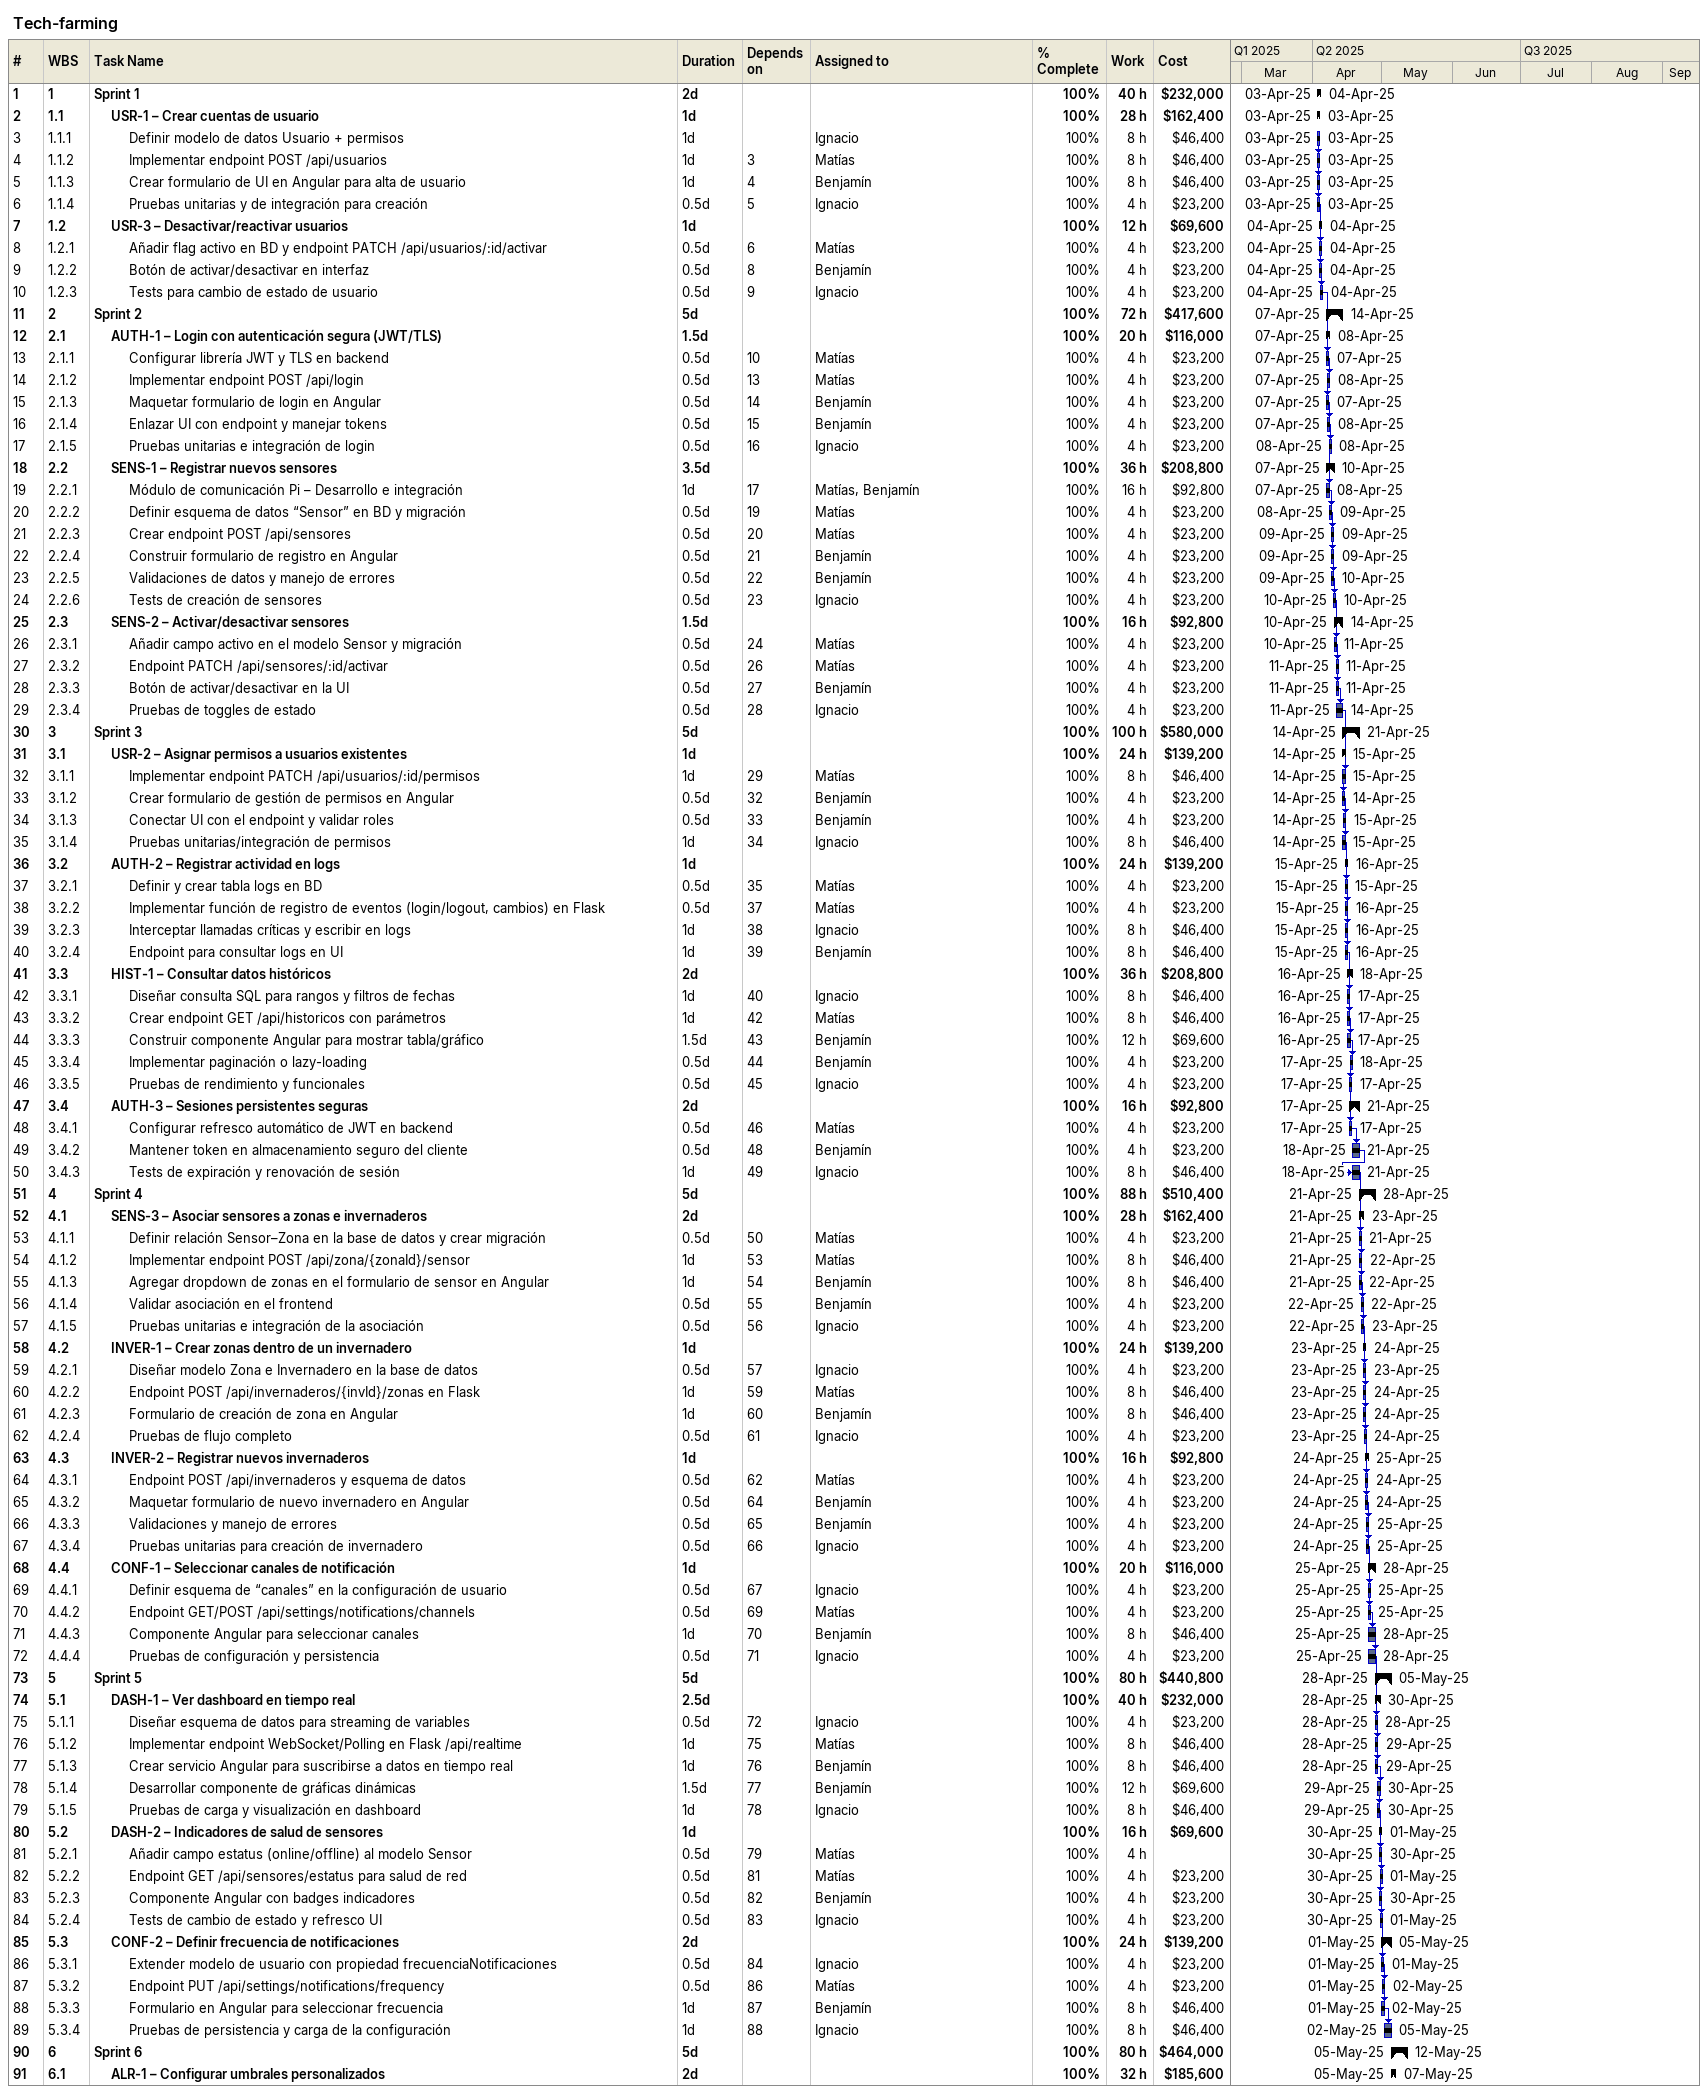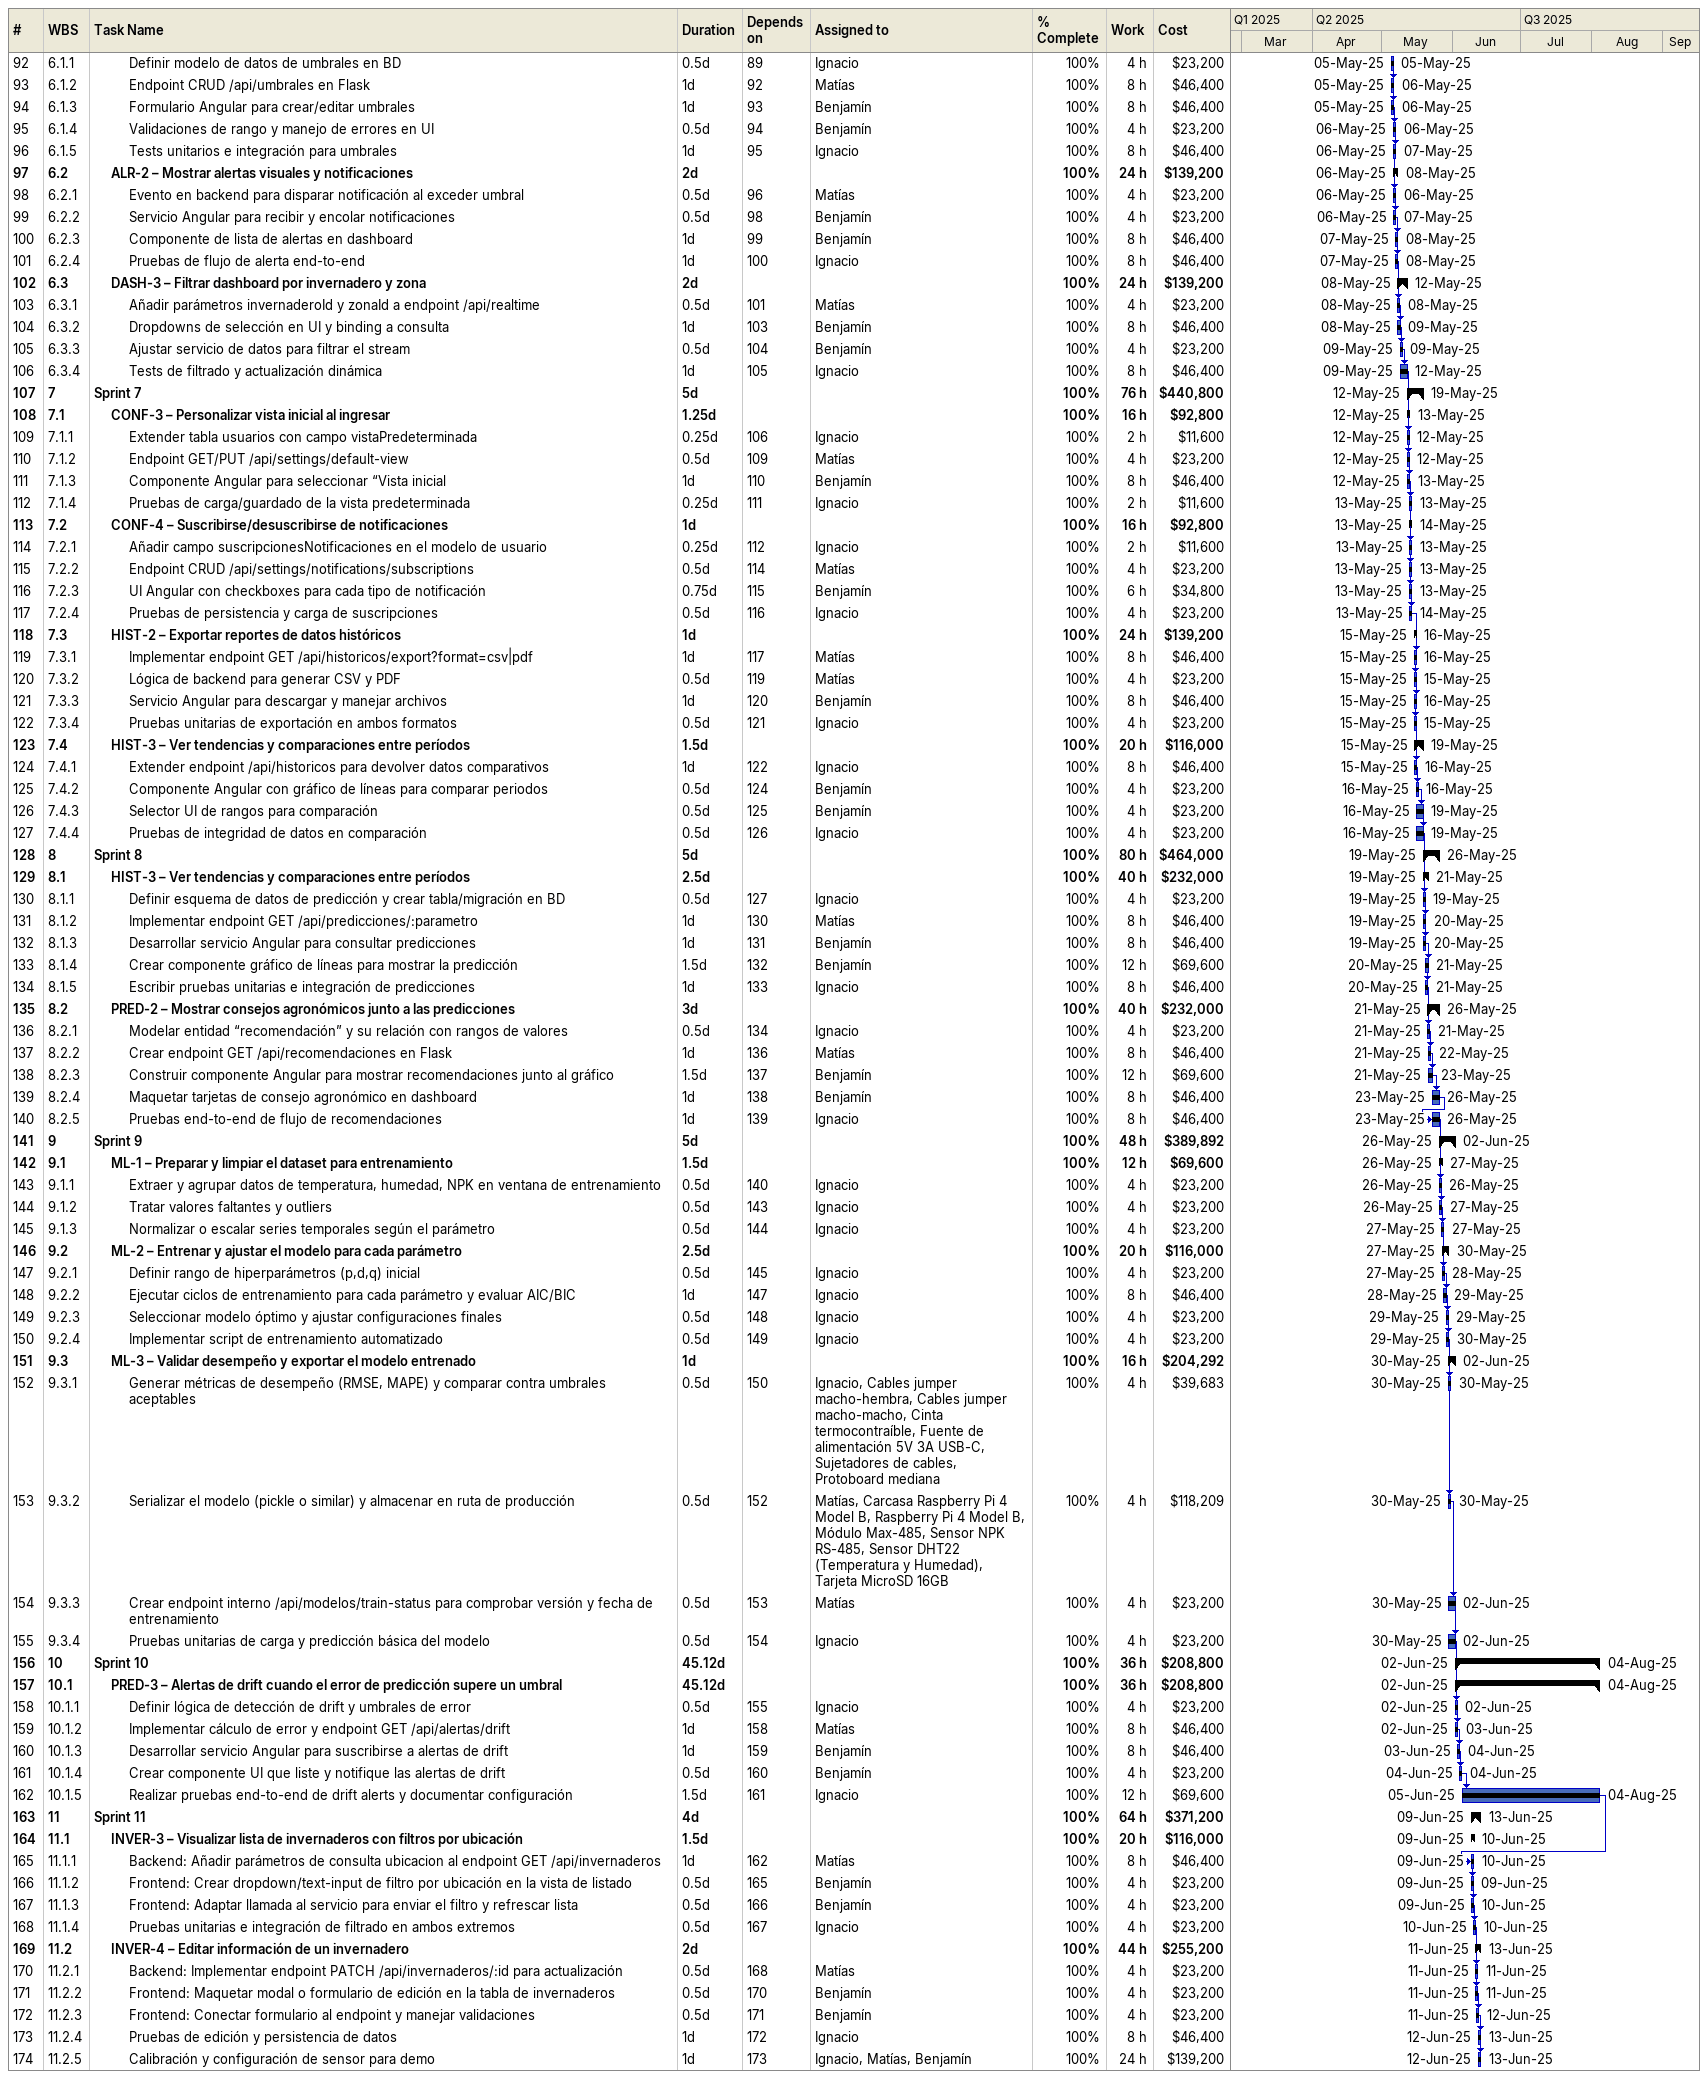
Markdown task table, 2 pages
Tech-farming

| ID | WBS | Task | Duration | Start | Finish | Predecessors | Resources | % complete | Work (h) | Cost ($) |
|---|---|---|---|---|---|---|---|---|---|---|
| 1 | 1 | **Sprint 1** | 2d | 2025-04-03 | 2025-04-04 |  |  | 100 | 40 | 232000 |
| 2 | 1.1 | **USR-1 – Crear cuentas de usuario** | 1d | 2025-04-03 | 2025-04-03 |  |  | 100 | 28 | 162400 |
| 3 | 1.1.1 | Definir modelo de datos Usuario + permisos | 1d | 2025-04-03 | 2025-04-03 |  | Ignacio | 100 | 8 | 46400 |
| 4 | 1.1.2 | Implementar endpoint POST /api/usuarios | 1d | 2025-04-03 | 2025-04-03 | 3 | Matías | 100 | 8 | 46400 |
| 5 | 1.1.3 | Crear formulario de UI en Angular para alta de usuario | 1d | 2025-04-03 | 2025-04-03 | 4 | Benjamín | 100 | 8 | 46400 |
| 6 | 1.1.4 | Pruebas unitarias y de integración para creación | 0.5d | 2025-04-03 | 2025-04-03 | 5 | Ignacio | 100 | 4 | 23200 |
| 7 | 1.2 | **USR-3 – Desactivar/reactivar usuarios** | 1d | 2025-04-04 | 2025-04-04 |  |  | 100 | 12 | 69600 |
| 8 | 1.2.1 | Añadir flag activo en BD y endpoint PATCH /api/usuarios/:id/activar | 0.5d | 2025-04-04 | 2025-04-04 | 6 | Matías | 100 | 4 | 23200 |
| 9 | 1.2.2 | Botón de activar/desactivar en interfaz | 0.5d | 2025-04-04 | 2025-04-04 | 8 | Benjamín | 100 | 4 | 23200 |
| 10 | 1.2.3 | Tests para cambio de estado de usuario | 0.5d | 2025-04-04 | 2025-04-04 | 9 | Ignacio | 100 | 4 | 23200 |
| 11 | 2 | **Sprint 2** | 5d | 2025-04-07 | 2025-04-14 |  |  | 100 | 72 | 417600 |
| 12 | 2.1 | **AUTH-1 – Login con autenticación segura (JWT/TLS)** | 1.5d | 2025-04-07 | 2025-04-08 |  |  | 100 | 20 | 116000 |
| 13 | 2.1.1 | Configurar librería JWT y TLS en backend | 0.5d | 2025-04-07 | 2025-04-07 | 10 | Matías | 100 | 4 | 23200 |
| 14 | 2.1.2 | Implementar endpoint POST /api/login | 0.5d | 2025-04-07 | 2025-04-08 | 13 | Matías | 100 | 4 | 23200 |
| 15 | 2.1.3 | Maquetar formulario de login en Angular | 0.5d | 2025-04-07 | 2025-04-07 | 14 | Benjamín | 100 | 4 | 23200 |
| 16 | 2.1.4 | Enlazar UI con endpoint y manejar tokens | 0.5d | 2025-04-07 | 2025-04-08 | 15 | Benjamín | 100 | 4 | 23200 |
| 17 | 2.1.5 | Pruebas unitarias e integración de login | 0.5d | 2025-04-08 | 2025-04-08 | 16 | Ignacio | 100 | 4 | 23200 |
| 18 | 2.2 | **SENS-1 – Registrar nuevos sensores** | 3.5d | 2025-04-07 | 2025-04-10 |  |  | 100 | 36 | 208800 |
| 19 | 2.2.1 | Módulo de comunicación Pi – Desarrollo e integración | 1d | 2025-04-07 | 2025-04-08 | 17 | Matías, Benjamín | 100 | 16 | 92800 |
| 20 | 2.2.2 | Definir esquema de datos “Sensor” en BD y migración | 0.5d | 2025-04-08 | 2025-04-09 | 19 | Matías | 100 | 4 | 23200 |
| 21 | 2.2.3 | Crear endpoint POST /api/sensores | 0.5d | 2025-04-09 | 2025-04-09 | 20 | Matías | 100 | 4 | 23200 |
| 22 | 2.2.4 | Construir formulario de registro en Angular | 0.5d | 2025-04-09 | 2025-04-09 | 21 | Benjamín | 100 | 4 | 23200 |
| 23 | 2.2.5 | Validaciones de datos y manejo de errores | 0.5d | 2025-04-09 | 2025-04-10 | 22 | Benjamín | 100 | 4 | 23200 |
| 24 | 2.2.6 | Tests de creación de sensores | 0.5d | 2025-04-10 | 2025-04-10 | 23 | Ignacio | 100 | 4 | 23200 |
| 25 | 2.3 | **SENS-2 – Activar/desactivar sensores** | 1.5d | 2025-04-10 | 2025-04-14 |  |  | 100 | 16 | 92800 |
| 26 | 2.3.1 | Añadir campo activo en el modelo Sensor y migración | 0.5d | 2025-04-10 | 2025-04-11 | 24 | Matías | 100 | 4 | 23200 |
| 27 | 2.3.2 | Endpoint PATCH /api/sensores/:id/activar | 0.5d | 2025-04-11 | 2025-04-11 | 26 | Matías | 100 | 4 | 23200 |
| 28 | 2.3.3 | Botón de activar/desactivar en la UI | 0.5d | 2025-04-11 | 2025-04-11 | 27 | Benjamín | 100 | 4 | 23200 |
| 29 | 2.3.4 | Pruebas de toggles de estado | 0.5d | 2025-04-11 | 2025-04-14 | 28 | Ignacio | 100 | 4 | 23200 |
| 30 | 3 | **Sprint 3** | 5d | 2025-04-14 | 2025-04-21 |  |  | 100 | 100 | 580000 |
| 31 | 3.1 | **USR-2 – Asignar permisos a usuarios existentes** | 1d | 2025-04-14 | 2025-04-15 |  |  | 100 | 24 | 139200 |
| 32 | 3.1.1 | Implementar endpoint PATCH /api/usuarios/:id/permisos | 1d | 2025-04-14 | 2025-04-15 | 29 | Matías | 100 | 8 | 46400 |
| 33 | 3.1.2 | Crear formulario de gestión de permisos en Angular | 0.5d | 2025-04-14 | 2025-04-14 | 32 | Benjamín | 100 | 4 | 23200 |
| 34 | 3.1.3 | Conectar UI con el endpoint y validar roles | 0.5d | 2025-04-14 | 2025-04-15 | 33 | Benjamín | 100 | 4 | 23200 |
| 35 | 3.1.4 | Pruebas unitarias/integración de permisos | 1d | 2025-04-14 | 2025-04-15 | 34 | Ignacio | 100 | 8 | 46400 |
| 36 | 3.2 | **AUTH-2 – Registrar actividad en logs** | 1d | 2025-04-15 | 2025-04-16 |  |  | 100 | 24 | 139200 |
| 37 | 3.2.1 | Definir y crear tabla logs en BD | 0.5d | 2025-04-15 | 2025-04-15 | 35 | Matías | 100 | 4 | 23200 |
| 38 | 3.2.2 | Implementar función de registro de eventos (login/logout, cambios) en Flask | 0.5d | 2025-04-15 | 2025-04-16 | 37 | Matías | 100 | 4 | 23200 |
| 39 | 3.2.3 | Interceptar llamadas críticas y escribir en logs | 1d | 2025-04-15 | 2025-04-16 | 38 | Ignacio | 100 | 8 | 46400 |
| 40 | 3.2.4 | Endpoint para consultar logs en UI | 1d | 2025-04-15 | 2025-04-16 | 39 | Benjamín | 100 | 8 | 46400 |
| 41 | 3.3 | **HIST-1 – Consultar datos históricos** | 2d | 2025-04-16 | 2025-04-18 |  |  | 100 | 36 | 208800 |
| 42 | 3.3.1 | Diseñar consulta SQL para rangos y filtros de fechas | 1d | 2025-04-16 | 2025-04-17 | 40 | Ignacio | 100 | 8 | 46400 |
| 43 | 3.3.2 | Crear endpoint GET /api/historicos con parámetros | 1d | 2025-04-16 | 2025-04-17 | 42 | Matías | 100 | 8 | 46400 |
| 44 | 3.3.3 | Construir componente Angular para mostrar tabla/gráfico | 1.5d | 2025-04-16 | 2025-04-17 | 43 | Benjamín | 100 | 12 | 69600 |
| 45 | 3.3.4 | Implementar paginación o lazy-loading | 0.5d | 2025-04-17 | 2025-04-18 | 44 | Benjamín | 100 | 4 | 23200 |
| 46 | 3.3.5 | Pruebas de rendimiento y funcionales | 0.5d | 2025-04-17 | 2025-04-17 | 45 | Ignacio | 100 | 4 | 23200 |
| 47 | 3.4 | **AUTH-3 – Sesiones persistentes seguras** | 2d | 2025-04-17 | 2025-04-21 |  |  | 100 | 16 | 92800 |
| 48 | 3.4.1 | Configurar refresco automático de JWT en backend | 0.5d | 2025-04-17 | 2025-04-17 | 46 | Matías | 100 | 4 | 23200 |
| 49 | 3.4.2 | Mantener token en almacenamiento seguro del cliente | 0.5d | 2025-04-18 | 2025-04-21 | 48 | Benjamín | 100 | 4 | 23200 |
| 50 | 3.4.3 | Tests de expiración y renovación de sesión | 1d | 2025-04-18 | 2025-04-21 | 49 | Ignacio | 100 | 8 | 46400 |
| 51 | 4 | **Sprint 4** | 5d | 2025-04-21 | 2025-04-28 |  |  | 100 | 88 | 510400 |
| 52 | 4.1 | **SENS-3 – Asociar sensores a zonas e invernaderos** | 2d | 2025-04-21 | 2025-04-23 |  |  | 100 | 28 | 162400 |
| 53 | 4.1.1 | Definir relación Sensor–Zona en la base de datos y crear migración | 0.5d | 2025-04-21 | 2025-04-21 | 50 | Matías | 100 | 4 | 23200 |
| 54 | 4.1.2 | Implementar endpoint POST /api/zona/{zonaId}/sensor | 1d | 2025-04-21 | 2025-04-22 | 53 | Matías | 100 | 8 | 46400 |
| 55 | 4.1.3 | Agregar dropdown de zonas en el formulario de sensor en Angular | 1d | 2025-04-21 | 2025-04-22 | 54 | Benjamín | 100 | 8 | 46400 |
| 56 | 4.1.4 | Validar asociación en el frontend | 0.5d | 2025-04-22 | 2025-04-22 | 55 | Benjamín | 100 | 4 | 23200 |
| 57 | 4.1.5 | Pruebas unitarias e integración de la asociación | 0.5d | 2025-04-22 | 2025-04-23 | 56 | Ignacio | 100 | 4 | 23200 |
| 58 | 4.2 | **INVER-1 – Crear zonas dentro de un invernadero** | 1d | 2025-04-23 | 2025-04-24 |  |  | 100 | 24 | 139200 |
| 59 | 4.2.1 | Diseñar modelo Zona e Invernadero en la base de datos | 0.5d | 2025-04-23 | 2025-04-23 | 57 | Ignacio | 100 | 4 | 23200 |
| 60 | 4.2.2 | Endpoint POST /api/invernaderos/{invId}/zonas en Flask | 1d | 2025-04-23 | 2025-04-24 | 59 | Matías | 100 | 8 | 46400 |
| 61 | 4.2.3 | Formulario de creación de zona en Angular | 1d | 2025-04-23 | 2025-04-24 | 60 | Benjamín | 100 | 8 | 46400 |
| 62 | 4.2.4 | Pruebas de flujo completo | 0.5d | 2025-04-23 | 2025-04-24 | 61 | Ignacio | 100 | 4 | 23200 |
| 63 | 4.3 | **INVER-2 – Registrar nuevos invernaderos** | 1d | 2025-04-24 | 2025-04-25 |  |  | 100 | 16 | 92800 |
| 64 | 4.3.1 | Endpoint POST /api/invernaderos y esquema de datos | 0.5d | 2025-04-24 | 2025-04-24 | 62 | Matías | 100 | 4 | 23200 |
| 65 | 4.3.2 | Maquetar formulario de nuevo invernadero en Angular | 0.5d | 2025-04-24 | 2025-04-24 | 64 | Benjamín | 100 | 4 | 23200 |
| 66 | 4.3.3 | Validaciones y manejo de errores | 0.5d | 2025-04-24 | 2025-04-25 | 65 | Benjamín | 100 | 4 | 23200 |
| 67 | 4.3.4 | Pruebas unitarias para creación de invernadero | 0.5d | 2025-04-24 | 2025-04-25 | 66 | Ignacio | 100 | 4 | 23200 |
| 68 | 4.4 | **CONF-1 – Seleccionar canales de notificación** | 1d | 2025-04-25 | 2025-04-28 |  |  | 100 | 20 | 116000 |
| 69 | 4.4.1 | Definir esquema de “canales” en la configuración de usuario | 0.5d | 2025-04-25 | 2025-04-25 | 67 | Ignacio | 100 | 4 | 23200 |
| 70 | 4.4.2 | Endpoint GET/POST /api/settings/notifications/channels | 0.5d | 2025-04-25 | 2025-04-25 | 69 | Matías | 100 | 4 | 23200 |
| 71 | 4.4.3 | Componente Angular para seleccionar canales | 1d | 2025-04-25 | 2025-04-28 | 70 | Benjamín | 100 | 8 | 46400 |
| 72 | 4.4.4 | Pruebas de configuración y persistencia | 0.5d | 2025-04-25 | 2025-04-28 | 71 | Ignacio | 100 | 4 | 23200 |
| 73 | 5 | **Sprint 5** | 5d | 2025-04-28 | 2025-05-05 |  |  | 100 | 80 | 440800 |
| 74 | 5.1 | **DASH-1 – Ver dashboard en tiempo real** | 2.5d | 2025-04-28 | 2025-04-30 |  |  | 100 | 40 | 232000 |
| 75 | 5.1.1 | Diseñar esquema de datos para streaming de variables | 0.5d | 2025-04-28 | 2025-04-28 | 72 | Ignacio | 100 | 4 | 23200 |
| 76 | 5.1.2 | Implementar endpoint WebSocket/Polling en Flask /api/realtime | 1d | 2025-04-28 | 2025-04-29 | 75 | Matías | 100 | 8 | 46400 |
| 77 | 5.1.3 | Crear servicio Angular para suscribirse a datos en tiempo real | 1d | 2025-04-28 | 2025-04-29 | 76 | Benjamín | 100 | 8 | 46400 |
| 78 | 5.1.4 | Desarrollar componente de gráficas dinámicas | 1.5d | 2025-04-29 | 2025-04-30 | 77 | Benjamín | 100 | 12 | 69600 |
| 79 | 5.1.5 | Pruebas de carga y visualización en dashboard | 1d | 2025-04-29 | 2025-04-30 | 78 | Ignacio | 100 | 8 | 46400 |
| 80 | 5.2 | **DASH-2 – Indicadores de salud de sensores** | 1d | 2025-04-30 | 2025-05-01 |  |  | 100 | 16 | 69600 |
| 81 | 5.2.1 | Añadir campo estatus (online/offline) al modelo Sensor | 0.5d | 2025-04-30 | 2025-04-30 | 79 | Matías | 100 | 4 |  |
| 82 | 5.2.2 | Endpoint GET /api/sensores/estatus para salud de red | 0.5d | 2025-04-30 | 2025-05-01 | 81 | Matías | 100 | 4 | 23200 |
| 83 | 5.2.3 | Componente Angular con badges indicadores | 0.5d | 2025-04-30 | 2025-04-30 | 82 | Benjamín | 100 | 4 | 23200 |
| 84 | 5.2.4 | Tests de cambio de estado y refresco UI | 0.5d | 2025-04-30 | 2025-05-01 | 83 | Ignacio | 100 | 4 | 23200 |
| 85 | 5.3 | **CONF-2 – Definir frecuencia de notificaciones** | 2d | 2025-05-01 | 2025-05-05 |  |  | 100 | 24 | 139200 |
| 86 | 5.3.1 | Extender modelo de usuario con propiedad frecuenciaNotificaciones | 0.5d | 2025-05-01 | 2025-05-01 | 84 | Ignacio | 100 | 4 | 23200 |
| 87 | 5.3.2 | Endpoint PUT /api/settings/notifications/frequency | 0.5d | 2025-05-01 | 2025-05-02 | 86 | Matías | 100 | 4 | 23200 |
| 88 | 5.3.3 | Formulario en Angular para seleccionar frecuencia | 1d | 2025-05-01 | 2025-05-02 | 87 | Benjamín | 100 | 8 | 46400 |
| 89 | 5.3.4 | Pruebas de persistencia y carga de la configuración | 1d | 2025-05-02 | 2025-05-05 | 88 | Ignacio | 100 | 8 | 46400 |
| 90 | 6 | **Sprint 6** | 5d | 2025-05-05 | 2025-05-12 |  |  | 100 | 80 | 464000 |
| 91 | 6.1 | **ALR-1 – Configurar umbrales personalizados** | 2d | 2025-05-05 | 2025-05-07 |  |  | 100 | 32 | 185600 |
| 92 | 6.1.1 | Definir modelo de datos de umbrales en BD | 0.5d | 2025-05-05 | 2025-05-05 | 89 | Ignacio | 100 | 4 | 23200 |
| 93 | 6.1.2 | Endpoint CRUD /api/umbrales en Flask | 1d | 2025-05-05 | 2025-05-06 | 92 | Matías | 100 | 8 | 46400 |
| 94 | 6.1.3 | Formulario Angular para crear/editar umbrales | 1d | 2025-05-05 | 2025-05-06 | 93 | Benjamín | 100 | 8 | 46400 |
| 95 | 6.1.4 | Validaciones de rango y manejo de errores en UI | 0.5d | 2025-05-06 | 2025-05-06 | 94 | Benjamín | 100 | 4 | 23200 |
| 96 | 6.1.5 | Tests unitarios e integración para umbrales | 1d | 2025-05-06 | 2025-05-07 | 95 | Ignacio | 100 | 8 | 46400 |
| 97 | 6.2 | **ALR-2 – Mostrar alertas visuales y notificaciones** | 2d | 2025-05-06 | 2025-05-08 |  |  | 100 | 24 | 139200 |
| 98 | 6.2.1 | Evento en backend para disparar notificación al exceder umbral | 0.5d | 2025-05-06 | 2025-05-06 | 96 | Matías | 100 | 4 | 23200 |
| 99 | 6.2.2 | Servicio Angular para recibir y encolar notificaciones | 0.5d | 2025-05-06 | 2025-05-07 | 98 | Benjamín | 100 | 4 | 23200 |
| 100 | 6.2.3 | Componente de lista de alertas en dashboard | 1d | 2025-05-07 | 2025-05-08 | 99 | Benjamín | 100 | 8 | 46400 |
| 101 | 6.2.4 | Pruebas de flujo de alerta end-to-end | 1d | 2025-05-07 | 2025-05-08 | 100 | Ignacio | 100 | 8 | 46400 |
| 102 | 6.3 | **DASH-3 – Filtrar dashboard por invernadero y zona** | 2d | 2025-05-08 | 2025-05-12 |  |  | 100 | 24 | 139200 |
| 103 | 6.3.1 | Añadir parámetros invernaderoId y zonaId a endpoint /api/realtime | 0.5d | 2025-05-08 | 2025-05-08 | 101 | Matías | 100 | 4 | 23200 |
| 104 | 6.3.2 | Dropdowns de selección en UI y binding a consulta | 1d | 2025-05-08 | 2025-05-09 | 103 | Benjamín | 100 | 8 | 46400 |
| 105 | 6.3.3 | Ajustar servicio de datos para filtrar el stream | 0.5d | 2025-05-09 | 2025-05-09 | 104 | Benjamín | 100 | 4 | 23200 |
| 106 | 6.3.4 | Tests de filtrado y actualización dinámica | 1d | 2025-05-09 | 2025-05-12 | 105 | Ignacio | 100 | 8 | 46400 |
| 107 | 7 | **Sprint 7** | 5d | 2025-05-12 | 2025-05-19 |  |  | 100 | 76 | 440800 |
| 108 | 7.1 | **CONF-3 – Personalizar vista inicial al ingresar** | 1.25d | 2025-05-12 | 2025-05-13 |  |  | 100 | 16 | 92800 |
| 109 | 7.1.1 | Extender tabla usuarios con campo vistaPredeterminada | 0.25d | 2025-05-12 | 2025-05-12 | 106 | Ignacio | 100 | 2 | 11600 |
| 110 | 7.1.2 | Endpoint GET/PUT /api/settings/default-view | 0.5d | 2025-05-12 | 2025-05-12 | 109 | Matías | 100 | 4 | 23200 |
| 111 | 7.1.3 | Componente Angular para seleccionar “Vista inicial | 1d | 2025-05-12 | 2025-05-13 | 110 | Benjamín | 100 | 8 | 46400 |
| 112 | 7.1.4 | Pruebas de carga/guardado de la vista predeterminada | 0.25d | 2025-05-13 | 2025-05-13 | 111 | Ignacio | 100 | 2 | 11600 |
| 113 | 7.2 | **CONF-4 – Suscribirse/desuscribirse de notificaciones** | 1d | 2025-05-13 | 2025-05-14 |  |  | 100 | 16 | 92800 |
| 114 | 7.2.1 | Añadir campo suscripcionesNotificaciones en el modelo de usuario | 0.25d | 2025-05-13 | 2025-05-13 | 112 | Ignacio | 100 | 2 | 11600 |
| 115 | 7.2.2 | Endpoint CRUD /api/settings/notifications/subscriptions | 0.5d | 2025-05-13 | 2025-05-13 | 114 | Matías | 100 | 4 | 23200 |
| 116 | 7.2.3 | UI Angular con checkboxes para cada tipo de notificación | 0.75d | 2025-05-13 | 2025-05-13 | 115 | Benjamín | 100 | 6 | 34800 |
| 117 | 7.2.4 | Pruebas de persistencia y carga de suscripciones | 0.5d | 2025-05-13 | 2025-05-14 | 116 | Ignacio | 100 | 4 | 23200 |
| 118 | 7.3 | **HIST-2 – Exportar reportes de datos históricos** | 1d | 2025-05-15 | 2025-05-16 |  |  | 100 | 24 | 139200 |
| 119 | 7.3.1 | Implementar endpoint GET /api/historicos/export?format=csv\|pdf | 1d | 2025-05-15 | 2025-05-16 | 117 | Matías | 100 | 8 | 46400 |
| 120 | 7.3.2 | Lógica de backend para generar CSV y PDF | 0.5d | 2025-05-15 | 2025-05-15 | 119 | Matías | 100 | 4 | 23200 |
| 121 | 7.3.3 | Servicio Angular para descargar y manejar archivos | 1d | 2025-05-15 | 2025-05-16 | 120 | Benjamín | 100 | 8 | 46400 |
| 122 | 7.3.4 | Pruebas unitarias de exportación en ambos formatos | 0.5d | 2025-05-15 | 2025-05-15 | 121 | Ignacio | 100 | 4 | 23200 |
| 123 | 7.4 | **HIST-3 – Ver tendencias y comparaciones entre períodos** | 1.5d | 2025-05-15 | 2025-05-19 |  |  | 100 | 20 | 116000 |
| 124 | 7.4.1 | Extender endpoint /api/historicos para devolver datos comparativos | 1d | 2025-05-15 | 2025-05-16 | 122 | Ignacio | 100 | 8 | 46400 |
| 125 | 7.4.2 | Componente Angular con gráfico de líneas para comparar periodos | 0.5d | 2025-05-16 | 2025-05-16 | 124 | Benjamín | 100 | 4 | 23200 |
| 126 | 7.4.3 | Selector UI de rangos para comparación | 0.5d | 2025-05-16 | 2025-05-19 | 125 | Benjamín | 100 | 4 | 23200 |
| 127 | 7.4.4 | Pruebas de integridad de datos en comparación | 0.5d | 2025-05-16 | 2025-05-19 | 126 | Ignacio | 100 | 4 | 23200 |
| 128 | 8 | **Sprint 8** | 5d | 2025-05-19 | 2025-05-26 |  |  | 100 | 80 | 464000 |
| 129 | 8.1 | **HIST-3 – Ver tendencias y comparaciones entre períodos** | 2.5d | 2025-05-19 | 2025-05-21 |  |  | 100 | 40 | 232000 |
| 130 | 8.1.1 | Definir esquema de datos de predicción y crear tabla/migración en BD | 0.5d | 2025-05-19 | 2025-05-19 | 127 | Ignacio | 100 | 4 | 23200 |
| 131 | 8.1.2 | Implementar endpoint GET /api/predicciones/:parametro | 1d | 2025-05-19 | 2025-05-20 | 130 | Matías | 100 | 8 | 46400 |
| 132 | 8.1.3 | Desarrollar servicio Angular para consultar predicciones | 1d | 2025-05-19 | 2025-05-20 | 131 | Benjamín | 100 | 8 | 46400 |
| 133 | 8.1.4 | Crear componente gráfico de líneas para mostrar la predicción | 1.5d | 2025-05-20 | 2025-05-21 | 132 | Benjamín | 100 | 12 | 69600 |
| 134 | 8.1.5 | Escribir pruebas unitarias e integración de predicciones | 1d | 2025-05-20 | 2025-05-21 | 133 | Ignacio | 100 | 8 | 46400 |
| 135 | 8.2 | **PRED-2 – Mostrar consejos agronómicos junto a las predicciones** | 3d | 2025-05-21 | 2025-05-26 |  |  | 100 | 40 | 232000 |
| 136 | 8.2.1 | Modelar entidad “recomendación” y su relación con rangos de valores | 0.5d | 2025-05-21 | 2025-05-21 | 134 | Ignacio | 100 | 4 | 23200 |
| 137 | 8.2.2 | Crear endpoint GET /api/recomendaciones en Flask | 1d | 2025-05-21 | 2025-05-22 | 136 | Matías | 100 | 8 | 46400 |
| 138 | 8.2.3 | Construir componente Angular para mostrar recomendaciones junto al gráfico | 1.5d | 2025-05-21 | 2025-05-23 | 137 | Benjamín | 100 | 12 | 69600 |
| 139 | 8.2.4 | Maquetar tarjetas de consejo agronómico en dashboard | 1d | 2025-05-23 | 2025-05-26 | 138 | Benjamín | 100 | 8 | 46400 |
| 140 | 8.2.5 | Pruebas end-to-end de flujo de recomendaciones | 1d | 2025-05-23 | 2025-05-26 | 139 | Ignacio | 100 | 8 | 46400 |
| 141 | 9 | **Sprint 9** | 5d | 2025-05-26 | 2025-06-02 |  |  | 100 | 48 | 389892 |
| 142 | 9.1 | **ML-1 – Preparar y limpiar el dataset para entrenamiento** | 1.5d | 2025-05-26 | 2025-05-27 |  |  | 100 | 12 | 69600 |
| 143 | 9.1.1 | Extraer y agrupar datos de temperatura, humedad, NPK en ventana de entrenamiento | 0.5d | 2025-05-26 | 2025-05-26 | 140 | Ignacio | 100 | 4 | 23200 |
| 144 | 9.1.2 | Tratar valores faltantes y outliers | 0.5d | 2025-05-26 | 2025-05-27 | 143 | Ignacio | 100 | 4 | 23200 |
| 145 | 9.1.3 | Normalizar o escalar series temporales según el parámetro | 0.5d | 2025-05-27 | 2025-05-27 | 144 | Ignacio | 100 | 4 | 23200 |
| 146 | 9.2 | **ML-2 – Entrenar y ajustar el modelo para cada parámetro** | 2.5d | 2025-05-27 | 2025-05-30 |  |  | 100 | 20 | 116000 |
| 147 | 9.2.1 | Definir rango de hiperparámetros (p,d,q) inicial | 0.5d | 2025-05-27 | 2025-05-28 | 145 | Ignacio | 100 | 4 | 23200 |
| 148 | 9.2.2 | Ejecutar ciclos de entrenamiento para cada parámetro y evaluar AIC/BIC | 1d | 2025-05-28 | 2025-05-29 | 147 | Ignacio | 100 | 8 | 46400 |
| 149 | 9.2.3 | Seleccionar modelo óptimo y ajustar configuraciones finales | 0.5d | 2025-05-29 | 2025-05-29 | 148 | Ignacio | 100 | 4 | 23200 |
| 150 | 9.2.4 | Implementar script de entrenamiento automatizado | 0.5d | 2025-05-29 | 2025-05-30 | 149 | Ignacio | 100 | 4 | 23200 |
| 151 | 9.3 | **ML-3 – Validar desempeño y exportar el modelo entrenado** | 1d | 2025-05-30 | 2025-06-02 |  |  | 100 | 16 | 204292 |
| 152 | 9.3.1 | Generar métricas de desempeño (RMSE, MAPE) y comparar contra umbrales aceptables | 0.5d | 2025-05-30 | 2025-05-30 | 150 | Ignacio, Cables jumper macho-hembra, Cables jumper macho-macho, Cinta termocontraíble, Fuente de alimentación 5V 3A USB-C, Sujetadores de cables, Protoboard mediana | 100 | 4 | 39683 |
| 153 | 9.3.2 | Serializar el modelo (pickle o similar) y almacenar en ruta de producción | 0.5d | 2025-05-30 | 2025-05-30 | 152 | Matías, Carcasa Raspberry Pi 4 Model B, Raspberry Pi 4 Model B, Módulo Max-485, Sensor NPK RS-485, Sensor DHT22 (Temperatura y Humedad), Tarjeta MicroSD 16GB | 100 | 4 | 118209 |
| 154 | 9.3.3 | Crear endpoint interno /api/modelos/train-status para comprobar versión y fecha de entrenamiento | 0.5d | 2025-05-30 | 2025-06-02 | 153 | Matías | 100 | 4 | 23200 |
| 155 | 9.3.4 | Pruebas unitarias de carga y predicción básica del modelo | 0.5d | 2025-05-30 | 2025-06-02 | 154 | Ignacio | 100 | 4 | 23200 |
| 156 | 10 | **Sprint 10** | 45.12d | 2025-06-02 | 2025-08-04 |  |  | 100 | 36 | 208800 |
| 157 | 10.1 | **PRED-3 – Alertas de drift cuando el error de predicción supere un umbral** | 45.12d | 2025-06-02 | 2025-08-04 |  |  | 100 | 36 | 208800 |
| 158 | 10.1.1 | Definir lógica de detección de drift y umbrales de error | 0.5d | 2025-06-02 | 2025-06-02 | 155 | Ignacio | 100 | 4 | 23200 |
| 159 | 10.1.2 | Implementar cálculo de error y endpoint GET /api/alertas/drift | 1d | 2025-06-02 | 2025-06-03 | 158 | Matías | 100 | 8 | 46400 |
| 160 | 10.1.3 | Desarrollar servicio Angular para suscribirse a alertas de drift | 1d | 2025-06-03 | 2025-06-04 | 159 | Benjamín | 100 | 8 | 46400 |
| 161 | 10.1.4 | Crear componente UI que liste y notifique las alertas de drift | 0.5d | 2025-06-04 | 2025-06-04 | 160 | Benjamín | 100 | 4 | 23200 |
| 162 | 10.1.5 | Realizar pruebas end-to-end de drift alerts y documentar configuración | 1.5d | 2025-06-05 | 2025-08-04 | 161 | Ignacio | 100 | 12 | 69600 |
| 163 | 11 | **Sprint 11** | 4d | 2025-06-09 | 2025-06-13 |  |  | 100 | 64 | 371200 |
| 164 | 11.1 | **INVER-3 – Visualizar lista de invernaderos con filtros por ubicación** | 1.5d | 2025-06-09 | 2025-06-10 |  |  | 100 | 20 | 116000 |
| 165 | 11.1.1 | Backend: Añadir parámetros de consulta ubicacion al endpoint GET /api/invernaderos | 1d | 2025-06-09 | 2025-06-10 | 162 | Matías | 100 | 8 | 46400 |
| 166 | 11.1.2 | Frontend: Crear dropdown/text-input de filtro por ubicación en la vista de listado | 0.5d | 2025-06-09 | 2025-06-09 | 165 | Benjamín | 100 | 4 | 23200 |
| 167 | 11.1.3 | Frontend: Adaptar llamada al servicio para enviar el filtro y refrescar lista | 0.5d | 2025-06-09 | 2025-06-10 | 166 | Benjamín | 100 | 4 | 23200 |
| 168 | 11.1.4 | Pruebas unitarias e integración de filtrado en ambos extremos | 0.5d | 2025-06-10 | 2025-06-10 | 167 | Ignacio | 100 | 4 | 23200 |
| 169 | 11.2 | **INVER-4 – Editar información de un invernadero** | 2d | 2025-06-11 | 2025-06-13 |  |  | 100 | 44 | 255200 |
| 170 | 11.2.1 | Backend: Implementar endpoint PATCH /api/invernaderos/:id para actualización | 0.5d | 2025-06-11 | 2025-06-11 | 168 | Matías | 100 | 4 | 23200 |
| 171 | 11.2.2 | Frontend: Maquetar modal o formulario de edición en la tabla de invernaderos | 0.5d | 2025-06-11 | 2025-06-11 | 170 | Benjamín | 100 | 4 | 23200 |
| 172 | 11.2.3 | Frontend: Conectar formulario al endpoint y manejar validaciones | 0.5d | 2025-06-11 | 2025-06-12 | 171 | Benjamín | 100 | 4 | 23200 |
| 173 | 11.2.4 | Pruebas de edición y persistencia de datos | 1d | 2025-06-12 | 2025-06-13 | 172 | Ignacio | 100 | 8 | 46400 |
| 174 | 11.2.5 | Calibración y configuración de sensor para demo | 1d | 2025-06-12 | 2025-06-13 | 173 | Ignacio, Matías, Benjamín | 100 | 24 | 139200 |
